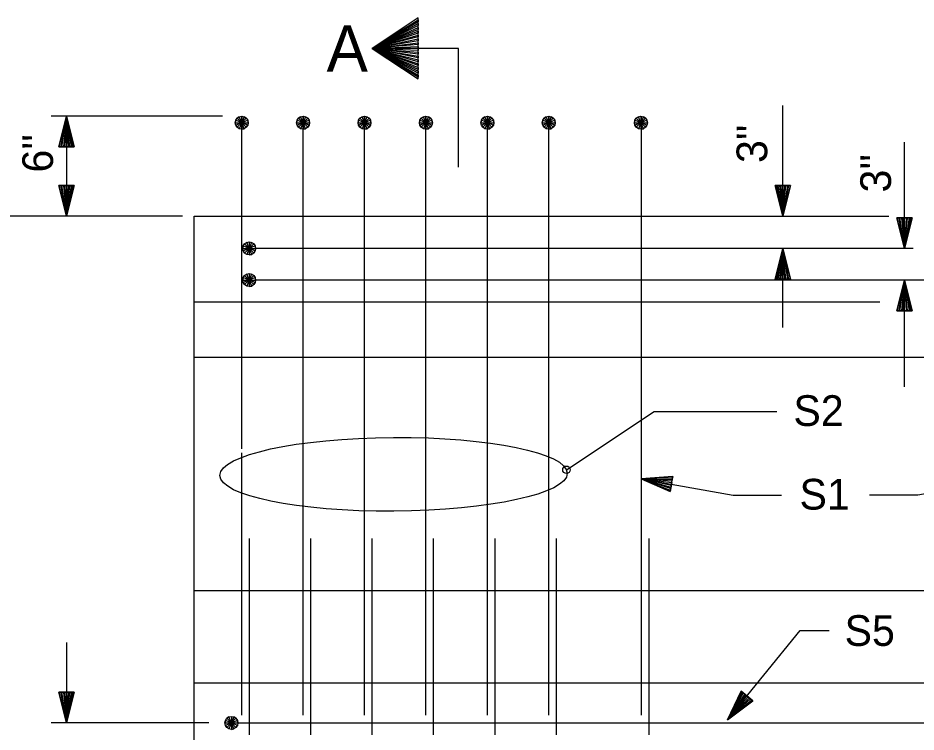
# Model space of a CAD drawing. Extents: x -5.8 to 46.5, y -6.7 to 28.5.
# Drawn here: x 2.603 to 6.259, y 4.07 to 6.976 of the extents above; entities that cross this region are included whole.
import ezdxf

# ---------------------------------------------------------------- set-up
doc = ezdxf.new("R2010")
doc.units = 0
for name, color, linetype in [('Dimension Lines', 7, 'Continuous'), ('Rebar Lines', 7, 'Continuous'), ('Sup Concrete Girder Lines', 7, 'Continuous'), ('Text', 7, 'Continuous')]:
    doc.layers.add(name, color=color, linetype=linetype)

msp = doc.modelspace()

# ---------------------------------------------------------------- linework, layer by layer
at = {"layer": 'Dimension Lines'}
for p, q in [((5.7161, 6.17), (5.7161, 6.6201)), ((3.4353, 6.5763), (2.7382, 6.5763)), ((2.8013, 6.5763), (2.8013, 6.17)), ((6.212, 6.0384), (6.212, 6.4709)), ((3.2734, 6.17), (1.7932, 6.17)), ((5.7161, 5.7171), (5.7161, 6.0384)), ((6.212, 5.4749), (6.212, 5.9096)), ((2.8013, 4.4351), (2.8013, 4.1075)), ((3.3804, 4.1075), (2.7382, 4.1075))]:
    msp.add_line(p, q, dxfattribs=at)
for points in [[(4.2316, 6.9762), (4.0456, 6.8522), (4.2316, 6.9686), (4.2316, 6.9609), (4.0456, 6.8522), (4.2316, 6.9531), (4.2316, 6.9453), (4.0456, 6.8522), (4.2316, 6.9375), (4.2316, 6.9298), (4.0456, 6.8522), (4.2316, 6.922), (4.2316, 6.9143), (4.0456, 6.8522), (4.2316, 6.9065), (4.2316, 6.8988), (4.0456, 6.8522), (4.2316, 6.891), (4.2316, 6.8833), (4.0456, 6.8522), (4.2316, 6.8754), (4.2316, 6.8677), (4.0456, 6.8522), (4.2316, 6.86), (4.2316, 6.8445), (4.0456, 6.8522), (4.2316, 6.8367), (4.2316, 6.829), (4.0456, 6.8522), (4.2316, 6.8212), (4.2316, 6.8134), (4.0456, 6.8522), (4.2316, 6.8057), (4.2316, 6.7979), (4.0456, 6.8522), (4.2316, 6.7901), (4.2316, 6.7824), (4.0456, 6.8522), (4.2316, 6.7746), (4.2316, 6.7669), (4.0456, 6.8522), (4.2316, 6.7591), (4.2316, 6.7513), (4.0456, 6.8522), (4.2316, 6.7436), (4.2316, 6.7359), (4.0456, 6.8522), (4.2316, 6.7282), (4.2316, 6.9762), (4.0456, 6.8522), (4.2316, 6.9686)], [(4.3965, 6.3688), (4.3965, 6.8522), (4.0456, 6.8522)], [(2.8013, 6.4513), (2.795, 6.4513), (2.8013, 6.5763), (2.7888, 6.4513), (2.7825, 6.4513), (2.8013, 6.5763), (2.7763, 6.4513), (2.77, 6.4513), (2.8013, 6.5763), (2.8325, 6.4513), (2.8263, 6.4513), (2.8013, 6.5763), (2.82, 6.4513), (2.8138, 6.4513), (2.8013, 6.5763), (2.8075, 6.4513), (2.77, 6.4513), (2.8325, 6.4513), (2.8013, 6.5763), (2.77, 6.4513)], [(2.8013, 6.295), (2.8075, 6.295), (2.8013, 6.17), (2.8138, 6.295), (2.82, 6.295), (2.8013, 6.17), (2.8263, 6.295), (2.8325, 6.295), (2.8013, 6.17), (2.77, 6.295), (2.7763, 6.295), (2.8013, 6.17), (2.7825, 6.295), (2.7888, 6.295), (2.8013, 6.17), (2.795, 6.295), (2.8325, 6.295), (2.77, 6.295), (2.8013, 6.17), (2.8325, 6.295)], [(5.7161, 6.295), (5.7224, 6.295), (5.7161, 6.17), (5.7286, 6.295), (5.7349, 6.295), (5.7161, 6.17), (5.7411, 6.295), (5.7474, 6.295), (5.7161, 6.17), (5.6849, 6.295), (5.6911, 6.295), (5.7161, 6.17), (5.6974, 6.295), (5.7036, 6.295), (5.7161, 6.17), (5.7099, 6.295), (5.7474, 6.295), (5.6849, 6.295), (5.7161, 6.17), (5.7474, 6.295)], [(6.212, 6.1634), (6.2182, 6.1634), (6.212, 6.0384), (6.2245, 6.1634), (6.2307, 6.1634), (6.212, 6.0384), (6.237, 6.1634), (6.2432, 6.1634), (6.212, 6.0384), (6.1807, 6.1634), (6.187, 6.1634), (6.212, 6.0384), (6.1932, 6.1634), (6.1995, 6.1634), (6.212, 6.0384), (6.2057, 6.1634), (6.2432, 6.1634), (6.1807, 6.1634), (6.212, 6.0384), (6.2432, 6.1634)], [(5.7161, 5.9134), (5.7099, 5.9134), (5.7161, 6.0384), (5.7036, 5.9134), (5.6974, 5.9134), (5.7161, 6.0384), (5.6911, 5.9134), (5.6849, 5.9134), (5.7161, 6.0384), (5.7474, 5.9134), (5.7411, 5.9134), (5.7161, 6.0384), (5.7349, 5.9134), (5.7286, 5.9134), (5.7161, 6.0384), (5.7224, 5.9134), (5.6849, 5.9134), (5.7474, 5.9134), (5.7161, 6.0384), (5.6849, 5.9134)], [(6.212, 5.7846), (6.2057, 5.7846), (6.212, 5.9096), (6.1995, 5.7846), (6.1932, 5.7846), (6.212, 5.9096), (6.187, 5.7846), (6.1807, 5.7846), (6.212, 5.9096), (6.2432, 5.7846), (6.237, 5.7846), (6.212, 5.9096), (6.2307, 5.7846), (6.2245, 5.7846), (6.212, 5.9096), (6.2182, 5.7846), (6.1807, 5.7846), (6.2432, 5.7846), (6.212, 5.9096), (6.1807, 5.7846)], [(4.8359, 5.1374), (5.1926, 5.3754), (5.6918, 5.3754)], [(5.263, 5.0795), (5.2619, 5.0733), (5.1399, 5.1013), (5.2608, 5.0672), (5.2597, 5.061), (5.1399, 5.1013), (5.2586, 5.0549), (5.2575, 5.0487), (5.1399, 5.1013), (5.2684, 5.1102), (5.2674, 5.1041), (5.1399, 5.1013), (5.2663, 5.0979), (5.2652, 5.0917), (5.1399, 5.1013), (5.2641, 5.0856), (5.2575, 5.0487), (5.2684, 5.1102), (5.1399, 5.1013), (5.2575, 5.0487)], [(5.1399, 5.1013), (5.5145, 5.0348), (5.7112, 5.0348)], [(6.6409, 5.1013), (6.2663, 5.0348), (6.0696, 5.0348)], [(5.4919, 4.1205), (5.7873, 4.4833), (5.9049, 4.4833)], [(2.8013, 4.2325), (2.8075, 4.2325), (2.8013, 4.1075), (2.8138, 4.2325), (2.82, 4.2325), (2.8013, 4.1075), (2.8263, 4.2325), (2.8325, 4.2325), (2.8013, 4.1075), (2.77, 4.2325), (2.7763, 4.2325), (2.8013, 4.1075), (2.7825, 4.2325), (2.7888, 4.2325), (2.8013, 4.1075), (2.795, 4.2325), (2.8325, 4.2325), (2.77, 4.2325), (2.8013, 4.1075), (2.8325, 4.2325)], [(5.5708, 4.2175), (5.5757, 4.2135), (5.4919, 4.1205), (5.5805, 4.2096), (5.5854, 4.2057), (5.4919, 4.1205), (5.5902, 4.2017), (5.5951, 4.1977), (5.4919, 4.1205), (5.5466, 4.2372), (5.5514, 4.2333), (5.4919, 4.1205), (5.5563, 4.2293), (5.5612, 4.2253), (5.4919, 4.1205), (5.566, 4.2214), (5.5951, 4.1977), (5.5466, 4.2372), (5.4919, 4.1205), (5.5951, 4.1977)]]:
    msp.add_lwpolyline(points, dxfattribs=at)
msp.add_circle((4.8359, 5.1374), 0.0154, dxfattribs=at)
msp.add_ellipse((4.1321, 5.1191), major_axis=(0.7069, 0.0044), ratio=0.212389, dxfattribs=at)
at = {"layer": 'Rebar Lines'}
for p, q in [((3.5139, 5.223), (3.5139, 6.5763)), ((3.7639, 4.1388), (3.7639, 6.5763)), ((4.0138, 4.1388), (4.0138, 6.5763)), ((4.2638, 4.1388), (4.2638, 6.5763)), ((4.5138, 4.1388), (4.5138, 6.5763)), ((4.7638, 4.1388), (4.7638, 6.5763)), ((5.1413, 4.1388), (5.1413, 6.5763)), ((3.7639, 5.5089), (3.7639, 6.2427)), ((6.2464, 6.0384), (3.5708, 6.0384)), ((6.4455, 5.9096), (3.5708, 5.9096)), ((3.7639, 4.1388), (3.7639, 5.4867)), ((3.5139, 4.1388), (3.5139, 5.2072)), ((3.5452, 4.0596), (3.5452, 4.8575)), ((3.7951, 4.0596), (3.7951, 4.8575)), ((4.0451, 4.0596), (4.0451, 4.8575)), ((4.2951, 4.0596), (4.2951, 4.8575)), ((4.5451, 4.0596), (4.5451, 4.8575)), ((4.7951, 4.0596), (4.7951, 4.8575)), ((5.1727, 4.0596), (5.1727, 4.8575)), ((4.7638, 4.1388), (4.7638, 4.413)), ((3.4455, 4.1075), (6.5056, 4.1075))]:
    msp.add_line(p, q, dxfattribs=at)
for points in [[(3.5139, 6.5763), (3.524, 6.5743), (3.5326, 6.5686), (3.5383, 6.56), (3.5403, 6.5499), (3.5383, 6.5398), (3.5326, 6.5312), (3.524, 6.5255), (3.5139, 6.5235), (3.5038, 6.5255), (3.4952, 6.5312), (3.4895, 6.5398), (3.4875, 6.5499), (3.4895, 6.56), (3.4952, 6.5685), (3.5037, 6.5743), (3.5139, 6.5763), (3.5139, 6.5499), (3.5139, 6.5235), (3.524, 6.5255), (3.5139, 6.5499), (3.5326, 6.5312), (3.5383, 6.5398), (3.5139, 6.5499), (3.5403, 6.5499), (3.5383, 6.56), (3.5139, 6.5499), (3.5326, 6.5686), (3.524, 6.5743), (3.5139, 6.5499), (3.5037, 6.5743), (3.4952, 6.5685), (3.5139, 6.5499), (3.4895, 6.56), (3.4875, 6.5499), (3.5139, 6.5499), (3.4895, 6.5398), (3.4952, 6.5312), (3.5139, 6.5499), (3.5038, 6.5255)], [(3.7639, 6.5763), (3.7739, 6.5743), (3.7825, 6.5686), (3.7882, 6.56), (3.7903, 6.5499), (3.7882, 6.5398), (3.7825, 6.5312), (3.774, 6.5255), (3.7639, 6.5235), (3.7538, 6.5255), (3.7452, 6.5312), (3.7394, 6.5398), (3.7374, 6.5499), (3.7394, 6.56), (3.7451, 6.5685), (3.7537, 6.5743), (3.7639, 6.5763), (3.7639, 6.5499), (3.7639, 6.5235), (3.774, 6.5255), (3.7639, 6.5499), (3.7825, 6.5312), (3.7882, 6.5398), (3.7639, 6.5499), (3.7903, 6.5499), (3.7882, 6.56), (3.7639, 6.5499), (3.7825, 6.5686), (3.7739, 6.5743), (3.7639, 6.5499), (3.7537, 6.5743), (3.7451, 6.5685), (3.7639, 6.5499), (3.7394, 6.56), (3.7374, 6.5499), (3.7639, 6.5499), (3.7394, 6.5398), (3.7452, 6.5312), (3.7639, 6.5499), (3.7538, 6.5255)], [(4.0138, 6.5763), (4.0239, 6.5743), (4.0325, 6.5686), (4.0382, 6.56), (4.0402, 6.5499), (4.0382, 6.5398), (4.0325, 6.5312), (4.024, 6.5255), (4.0138, 6.5235), (4.0038, 6.5255), (3.9952, 6.5312), (3.9894, 6.5398), (3.9874, 6.5499), (3.9894, 6.56), (3.9951, 6.5685), (4.0037, 6.5743), (4.0138, 6.5763), (4.0138, 6.5499), (4.0138, 6.5235), (4.024, 6.5255), (4.0138, 6.5499), (4.0325, 6.5312), (4.0382, 6.5398), (4.0138, 6.5499), (4.0402, 6.5499), (4.0382, 6.56), (4.0138, 6.5499), (4.0325, 6.5686), (4.0239, 6.5743), (4.0138, 6.5499), (4.0037, 6.5743), (3.9951, 6.5685), (4.0138, 6.5499), (3.9894, 6.56), (3.9874, 6.5499), (4.0138, 6.5499), (3.9894, 6.5398), (3.9952, 6.5312), (4.0138, 6.5499), (4.0038, 6.5255)], [(4.2638, 6.5763), (4.2739, 6.5743), (4.2825, 6.5686), (4.2882, 6.56), (4.2902, 6.5499), (4.2882, 6.5398), (4.2825, 6.5312), (4.2739, 6.5255), (4.2638, 6.5235), (4.2537, 6.5255), (4.2451, 6.5312), (4.2394, 6.5398), (4.2374, 6.5499), (4.2394, 6.56), (4.2451, 6.5685), (4.2537, 6.5743), (4.2638, 6.5763), (4.2638, 6.5499), (4.2638, 6.5235), (4.2739, 6.5255), (4.2638, 6.5499), (4.2825, 6.5312), (4.2882, 6.5398), (4.2638, 6.5499), (4.2902, 6.5499), (4.2882, 6.56), (4.2638, 6.5499), (4.2825, 6.5686), (4.2739, 6.5743), (4.2638, 6.5499), (4.2537, 6.5743), (4.2451, 6.5685), (4.2638, 6.5499), (4.2394, 6.56), (4.2374, 6.5499), (4.2638, 6.5499), (4.2394, 6.5398), (4.2451, 6.5312), (4.2638, 6.5499), (4.2537, 6.5255)], [(4.5138, 6.5763), (4.5239, 6.5743), (4.5325, 6.5686), (4.5382, 6.56), (4.5402, 6.5499), (4.5382, 6.5398), (4.5325, 6.5312), (4.5239, 6.5255), (4.5138, 6.5235), (4.5037, 6.5255), (4.4951, 6.5312), (4.4894, 6.5398), (4.4874, 6.5499), (4.4894, 6.56), (4.4951, 6.5685), (4.5037, 6.5743), (4.5138, 6.5763), (4.5138, 6.5499), (4.5138, 6.5235), (4.5239, 6.5255), (4.5138, 6.5499), (4.5325, 6.5312), (4.5382, 6.5398), (4.5138, 6.5499), (4.5402, 6.5499), (4.5382, 6.56), (4.5138, 6.5499), (4.5325, 6.5686), (4.5239, 6.5743), (4.5138, 6.5499), (4.5037, 6.5743), (4.4951, 6.5685), (4.5138, 6.5499), (4.4894, 6.56), (4.4874, 6.5499), (4.5138, 6.5499), (4.4894, 6.5398), (4.4951, 6.5312), (4.5138, 6.5499), (4.5037, 6.5255)], [(4.7638, 6.5763), (4.7738, 6.5743), (4.7824, 6.5686), (4.7882, 6.56), (4.7902, 6.5499), (4.7882, 6.5398), (4.7824, 6.5312), (4.7739, 6.5255), (4.7638, 6.5235), (4.7537, 6.5255), (4.7451, 6.5312), (4.7393, 6.5398), (4.7373, 6.5499), (4.7393, 6.56), (4.7451, 6.5685), (4.7536, 6.5743), (4.7638, 6.5763), (4.7638, 6.5499), (4.7638, 6.5235), (4.7739, 6.5255), (4.7638, 6.5499), (4.7824, 6.5312), (4.7882, 6.5398), (4.7638, 6.5499), (4.7902, 6.5499), (4.7882, 6.56), (4.7638, 6.5499), (4.7824, 6.5686), (4.7738, 6.5743), (4.7638, 6.5499), (4.7536, 6.5743), (4.7451, 6.5685), (4.7638, 6.5499), (4.7393, 6.56), (4.7373, 6.5499), (4.7638, 6.5499), (4.7393, 6.5398), (4.7451, 6.5312), (4.7638, 6.5499), (4.7537, 6.5255)], [(5.1388, 6.5763), (5.1488, 6.5743), (5.1574, 6.5686), (5.1632, 6.56), (5.1652, 6.5499), (5.1632, 6.5398), (5.1574, 6.5312), (5.1489, 6.5255), (5.1388, 6.5235), (5.1287, 6.5255), (5.1201, 6.5312), (5.1143, 6.5398), (5.1123, 6.5499), (5.1143, 6.56), (5.1201, 6.5685), (5.1286, 6.5743), (5.1388, 6.5763), (5.1388, 6.5499), (5.1388, 6.5235), (5.1489, 6.5255), (5.1388, 6.5499), (5.1574, 6.5312), (5.1632, 6.5398), (5.1388, 6.5499), (5.1652, 6.5499), (5.1632, 6.56), (5.1388, 6.5499), (5.1574, 6.5686), (5.1488, 6.5743), (5.1388, 6.5499), (5.1286, 6.5743), (5.1201, 6.5685), (5.1388, 6.5499), (5.1143, 6.56), (5.1123, 6.5499), (5.1388, 6.5499), (5.1143, 6.5398), (5.1201, 6.5312), (5.1388, 6.5499), (5.1287, 6.5255)], [(3.5444, 6.0648), (3.5545, 6.0628), (3.5631, 6.0571), (3.5689, 6.0485), (3.5708, 6.0384), (3.5689, 6.0283), (3.5631, 6.0197), (3.5546, 6.014), (3.5444, 6.012), (3.5344, 6.014), (3.5258, 6.0197), (3.5201, 6.0283), (3.518, 6.0384), (3.5201, 6.0485), (3.5257, 6.0571), (3.5343, 6.0628), (3.5444, 6.0648), (3.5444, 6.0384), (3.5444, 6.012), (3.5546, 6.014), (3.5444, 6.0384), (3.5631, 6.0197), (3.5689, 6.0283), (3.5444, 6.0384), (3.5708, 6.0384), (3.5689, 6.0485), (3.5444, 6.0384), (3.5631, 6.0571), (3.5545, 6.0628), (3.5444, 6.0384), (3.5343, 6.0628), (3.5257, 6.0571), (3.5444, 6.0384), (3.5201, 6.0485), (3.518, 6.0384), (3.5444, 6.0384), (3.5201, 6.0283), (3.5258, 6.0197), (3.5444, 6.0384), (3.5344, 6.014)], [(3.5444, 5.936), (3.5545, 5.934), (3.5631, 5.9283), (3.5689, 5.9197), (3.5708, 5.9096), (3.5689, 5.8995), (3.5631, 5.8909), (3.5546, 5.8852), (3.5444, 5.8832), (3.5344, 5.8852), (3.5258, 5.8909), (3.5201, 5.8995), (3.518, 5.9096), (3.5201, 5.9197), (3.5257, 5.9283), (3.5343, 5.934), (3.5444, 5.936), (3.5444, 5.9096), (3.5444, 5.8832), (3.5546, 5.8852), (3.5444, 5.9096), (3.5631, 5.8909), (3.5689, 5.8995), (3.5444, 5.9096), (3.5708, 5.9096), (3.5689, 5.9197), (3.5444, 5.9096), (3.5631, 5.9283), (3.5545, 5.934), (3.5444, 5.9096), (3.5343, 5.934), (3.5257, 5.9283), (3.5444, 5.9096), (3.5201, 5.9197), (3.518, 5.9096), (3.5444, 5.9096), (3.5201, 5.8995), (3.5258, 5.8909), (3.5444, 5.9096), (3.5344, 5.8852)], [(3.4719, 4.1339), (3.482, 4.1319), (3.4906, 4.1262), (3.4964, 4.1176), (3.4983, 4.1075), (3.4964, 4.0974), (3.4906, 4.0888), (3.4821, 4.0831), (3.4719, 4.0811), (3.4619, 4.0831), (3.4533, 4.0888), (3.4476, 4.0974), (3.4455, 4.1075), (3.4476, 4.1176), (3.4532, 4.1261), (3.4618, 4.1319), (3.4719, 4.1339), (3.4719, 4.1075), (3.4719, 4.0811), (3.4821, 4.0831), (3.4719, 4.1075), (3.4906, 4.0888), (3.4964, 4.0974), (3.4719, 4.1075), (3.4983, 4.1075), (3.4964, 4.1176), (3.4719, 4.1075), (3.4906, 4.1262), (3.482, 4.1319), (3.4719, 4.1075), (3.4618, 4.1319), (3.4532, 4.1261), (3.4719, 4.1075), (3.4476, 4.1176), (3.4455, 4.1075), (3.4719, 4.1075), (3.4476, 4.0974), (3.4533, 4.0888), (3.4719, 4.1075), (3.4619, 4.0831)]]:
    msp.add_lwpolyline(points, dxfattribs=at)
at = {"layer": 'Sup Concrete Girder Lines'}
for p, q in [((3.3205, 3.92), (3.3205, 6.17)), ((20.9507, 5.595), (3.3205, 5.595)), ((20.9507, 4.645), (3.3205, 4.645)), ((3.3205, 4.27), (20.9507, 4.27))]:
    msp.add_line(p, q, dxfattribs=at)
for points in [[(3.3205, 6.17), (6.1483, 6.17)], [(6.1109, 5.82), (3.3205, 5.82)]]:
    msp.add_lwpolyline(points, dxfattribs=at)

# ---------------------------------------------------------------- texts
at = {"layer": 'Text'}
for s, height, p in [('A', 0.188, (3.8597, 6.7583)), ('S2', 0.125, (5.7597, 5.3159)), ('S1', 0.125, (5.7845, 4.9756)), ('S5', 0.125, (5.9679, 4.4208))]:
    msp.add_text(s, height=height, dxfattribs=at).set_placement(p)
for s, p in [("3''", (5.6531, 6.386)), ("6''", (2.746, 6.3472)), ("3''", (6.1568, 6.2661))]:
    msp.add_text(s, height=0.125, rotation=90, dxfattribs=at).set_placement(p)

doc.saveas('drawing.dxf')
